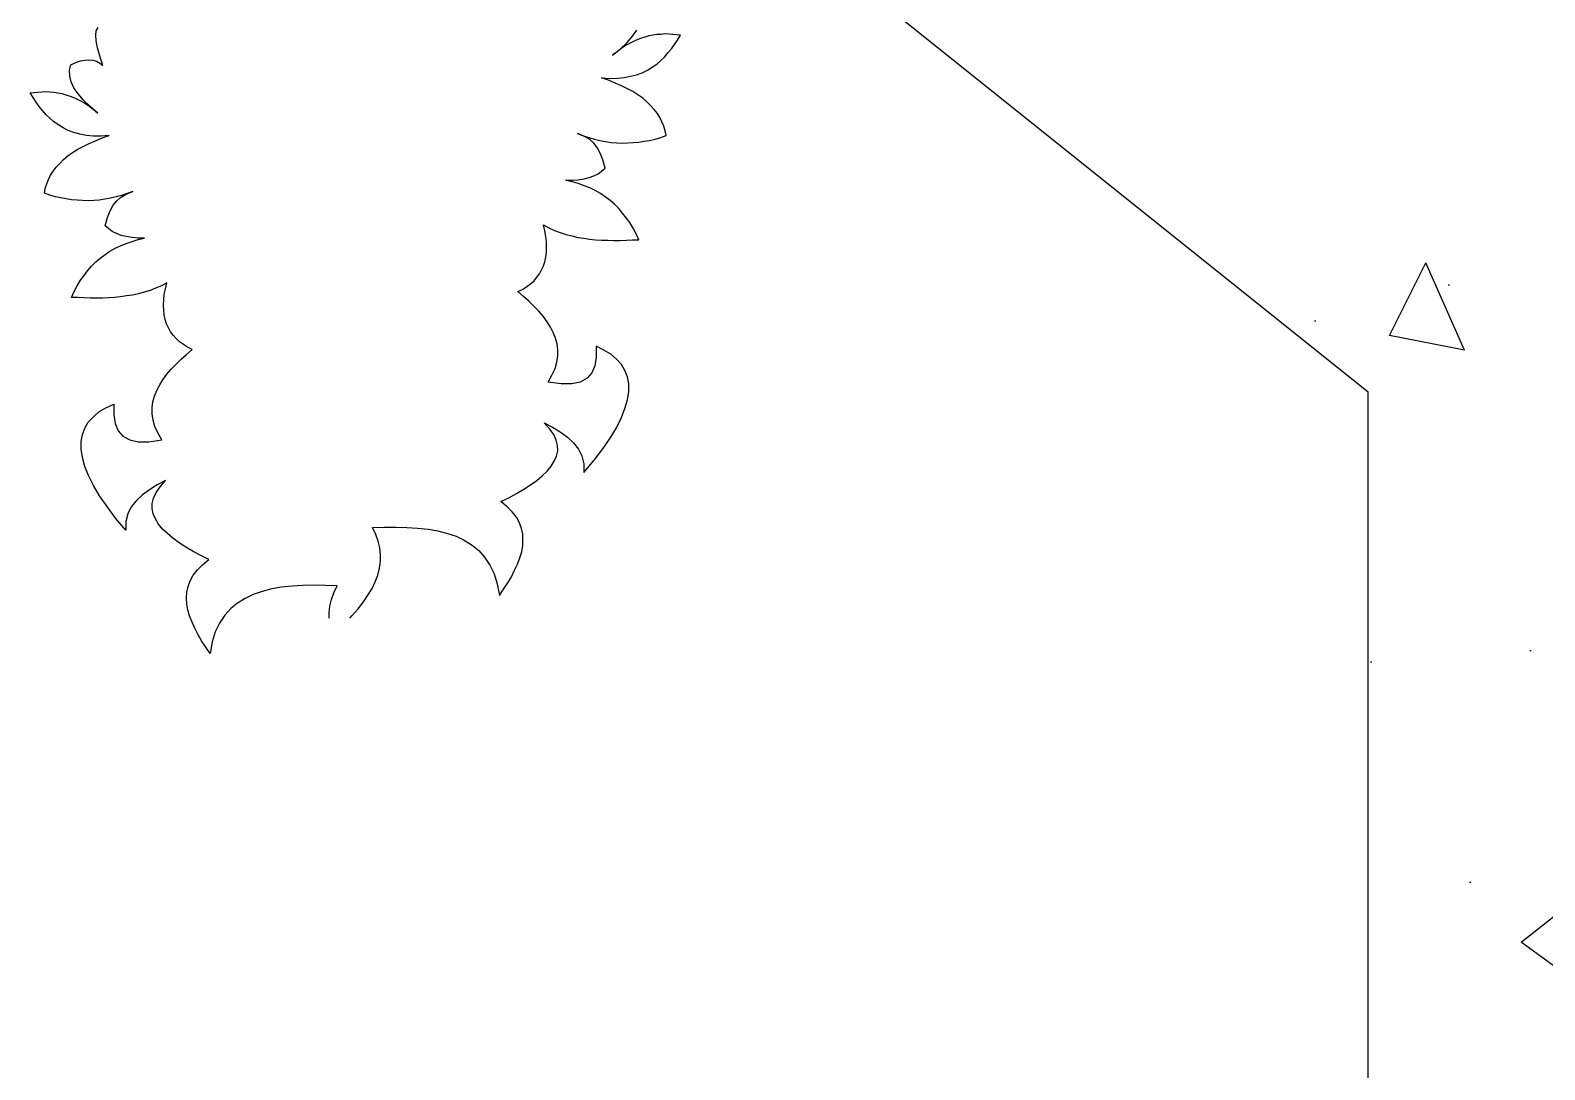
# Model space of a CAD drawing. Extents: x -24232 to 27340, y -23039 to 23489.
# Drawn here: x -11637 to -11043, y -8862 to -8454 of the extents above; entities that cross this region are included whole.
import ezdxf

# ---------------------------------------------------------------- set-up
doc = ezdxf.new("R2010")
doc.units = 0
doc.header["$LTSCALE"] = 10
for name, color, linetype in [('0-HATCH', 8, 'CONTINUOUS'), ('1', 1, 'CONTINUOUS'), ('4', 4, 'CONTINUOUS')]:
    doc.layers.add(name, color=color, linetype=linetype)

msp = doc.modelspace()

# ---------------------------------------------------------------- hatches: boundary and pattern name
at = {"layer": '0-HATCH'}
h = msp.add_hatch(dxfattribs=at)
h.set_pattern_fill('AR-CONC', color=2, scale=50, angle=45, style=0)
h.set_pattern_definition([(85, (19795.67, 8234.12), (-275.776, 231.4035), [37.5, -412.5]), (140, (19795.67, 8234.1), (314.996, 216.884), [30, -330]), (34.5486, (19772.7, 8253.4), (39.2197, 448.2876), [31.87, -350.571]), (88.8158, (19866.4, 8304.83), (-435.8465, 318.807), [56.25, -618.75]), (38.3644, (19830.06, 8331.4), (13.9495, 674.856), [47.805, -525.8565]), (143.8158, (19866.4, 8304.83), (13.95, 674.856), [45, -495]), (114, (19813.35, 8322.5), (-353.3858, 68.6912), [37.5, -412.5]), (169, (19813.35, 8322.5), (170.3543, 342.4042), [30, -330]), (63.5486, (19783.9, 8328.23), (-183.0318, 411.0953), [31.87, -350.571]), (97.5, (19795.67, 8234.12), (113.3966, 121.9949), [0, -326, 0, -335, 0, -331.25]), (127.5, (19795.67, 8234.12), (46.4365, 232.4547), [0, -191, 0, -318.5, 0, -126.25]), (167.5, (19874.51, 8155.27), (-196.7091, 180.7604), [0, -125, 0, -390, 0, -517.5]), (177.5, (19909.87, 8119.92), (-170.795, 241.5799), [0, -162.5, 0, -259, 0, -367.5])])
h.paths.add_polyline_path([(-10612.21, -9596.16), (-11112.21, -9596.16), (-11112.21, -8596.16), (-11362.21, -8396.16), (-11362.21, -8346.16), (-10912.21, -8346.16), (-10912.21, -8846.16), (-10612.21, -8846.16), (-10612.21, -8346.16), (-10612.21, -8080.77), (-10610.98, -8081.69), (-10608.61, -8083.69), (-10609.4, -8082.12), (-10609.86, -8081.14), (-10611.11, -8077.48), (-10611.5, -8075.95), (-10611.88, -8074.29), (-10612.12, -8072.64), (-10612.21, -8071.37), (-10612.21, -8046.16), (-10362.21, -8046.16), (-10362.21, -9096.16), (-10612.21, -9096.16)])

# ---------------------------------------------------------------- linework, layer by layer
at = {"layer": '1'}
for points in [[(-11520.01, -8685.08), (-11520.02, -8683.05), (-11519.75, -8680.37), (-11519.08, -8677.73), (-11518.14, -8675.11), (-11516.78, -8672.4), (-11516.78, -8672.4), (-11521.37, -8672.22), (-11525.84, -8672.17), (-11530.31, -8672.27), (-11534.54, -8672.52), (-11538.64, -8672.92), (-11542.5, -8673.61), (-11546.26, -8674.59), (-11549.76, -8675.73), (-11552.9, -8677.31), (-11555.93, -8679.17), (-11558.58, -8681.34), (-11560.88, -8683.96), (-11562.94, -8687), (-11564.65, -8690.49), (-11565.86, -8694.43), (-11566.72, -8698.95), (-11566.72, -8698.95), (-11568.37, -8696.48), (-11570.01, -8694.01), (-11571.39, -8691.57), (-11572.63, -8689.01), (-11573.74, -8686.6), (-11574.72, -8684.19), (-11575.43, -8681.82), (-11575.87, -8679.47), (-11575.91, -8677.17), (-11575.81, -8674.87), (-11575.32, -8672.62), (-11574.55, -8670.4), (-11573.38, -8668.21), (-11571.68, -8666.08), (-11569.72, -8664.11), (-11567.21, -8662.06), (-11567.21, -8662.06), (-11570.31, -8660.53), (-11573.39, -8658.86), (-11576.21, -8657.23), (-11578.88, -8655.47), (-11581.28, -8653.74), (-11583.39, -8651.9), (-11585.38, -8650.08), (-11586.94, -8648.16), (-11588.1, -8646.15), (-11588.98, -8644.16), (-11589.45, -8642.08), (-11589.38, -8640.06), (-11588.9, -8637.94), (-11587.87, -8635.74), (-11586.28, -8633.46), (-11584.15, -8631.1), (-11584.15, -8631.1), (-11587.43, -8632.8), (-11590.47, -8634.67), (-11593.24, -8636.69), (-11595.63, -8638.89), (-11597.64, -8641.4), (-11599, -8644.1), (-11599.71, -8647.15), (-11599.78, -8650.53), (-11599.78, -8650.53), (-11603.77, -8645.79), (-11607.11, -8641.26), (-11610.07, -8637.03), (-11612.51, -8633), (-11614.41, -8629.01), (-11615.82, -8625.48), (-11616.82, -8622), (-11617.3, -8618.7), (-11617.28, -8615.72), (-11616.73, -8612.93), (-11615.8, -8610.45), (-11614.48, -8608.15), (-11612.51, -8606.04), (-11610.29, -8604.1), (-11607.55, -8602.48), (-11604.42, -8601.03), (-11604.42, -8601.03), (-11604.44, -8605.23), (-11603.97, -8608.66), (-11602.77, -8611.49), (-11600.94, -8613.57), (-11598.25, -8615.06), (-11594.94, -8615.8), (-11590.74, -8615.81), (-11585.66, -8615.1), (-11585.66, -8615.1), (-11587.14, -8612.38), (-11588.38, -8609.82), (-11589.07, -8607.31), (-11589.37, -8604.85), (-11589.39, -8602.4), (-11589.16, -8600.13), (-11588.53, -8597.89), (-11587.63, -8595.67), (-11586.47, -8593.49), (-11585.18, -8591.45), (-11583.61, -8589.31), (-11581.92, -8587.31), (-11579.96, -8585.34), (-11578, -8583.37), (-11575.92, -8581.55), (-11573.69, -8579.6), (-11573.69, -8579.6), (-11575.5, -8578.74), (-11577.15, -8577.63), (-11578.67, -8576.53), (-11580.04, -8575.31), (-11581.12, -8573.98), (-11582.21, -8572.65), (-11583, -8571.08), (-11583.79, -8569.51), (-11584.3, -8567.84), (-11584.66, -8566.04), (-11584.87, -8564.12), (-11584.95, -8562.22), (-11584.87, -8560.06), (-11584.65, -8557.91), (-11584.17, -8555.8), (-11583.66, -8553.41), (-11583.66, -8553.41), (-11585.81, -8554.55), (-11588.07, -8555.54), (-11590.19, -8556.41), (-11592.57, -8557.12), (-11594.79, -8557.71), (-11597.15, -8558.28), (-11599.49, -8558.59), (-11601.82, -8558.9), (-11604.15, -8559.21), (-11606.47, -8559.38), (-11608.91, -8559.41), (-11611.35, -8559.43), (-11613.79, -8559.46), (-11616.22, -8559.35), (-11618.65, -8559.24), (-11621.08, -8559.13), (-11621.08, -8559.13), (-11620.03, -8556.8), (-11618.86, -8554.61), (-11617.56, -8552.44), (-11616.15, -8550.55), (-11614.74, -8548.66), (-11613.21, -8546.92), (-11611.55, -8545.19), (-11609.78, -8543.74), (-11607.87, -8542.31), (-11605.98, -8541.01), (-11603.97, -8539.86), (-11601.84, -8538.85), (-11599.58, -8538), (-11597.33, -8537.14), (-11594.96, -8536.43), (-11592.46, -8535.87), (-11592.46, -8535.87), (-11595.04, -8535.88), (-11597.32, -8535.65), (-11599.58, -8535.29), (-11601.57, -8534.82), (-11603.39, -8534.09), (-11605.07, -8533.25), (-11606.46, -8532.29), (-11607.83, -8531.07), (-11607.83, -8531.07), (-11606.96, -8527.77), (-11605.88, -8525.17), (-11604.71, -8522.99), (-11603.32, -8521.23), (-11601.83, -8519.89), (-11600.25, -8518.97), (-11598.68, -8518.18), (-11596.99, -8517.53), (-11596.99, -8517.53), (-11599.24, -8518.39), (-11601.48, -8519.11), (-11603.57, -8519.72), (-11605.79, -8520.17), (-11608, -8520.63), (-11610.2, -8520.95), (-11612.38, -8521.13), (-11614.56, -8521.19), (-11616.71, -8521.11), (-11618.87, -8521.02), (-11621.02, -8520.81), (-11623.15, -8520.46), (-11625.28, -8520.11), (-11627.4, -8519.63), (-11629.64, -8519), (-11631.73, -8518.24), (-11631.73, -8518.24), (-11631.41, -8516.38), (-11630.82, -8514.54), (-11630.11, -8512.85), (-11629.26, -8511.18), (-11628.28, -8509.52), (-11627.05, -8508.01), (-11625.68, -8506.53), (-11624.18, -8505.05), (-11622.54, -8503.59), (-11620.65, -8502.29), (-11618.62, -8501), (-11616.48, -8499.87), (-11614.2, -8498.74), (-11611.65, -8497.64), (-11609.1, -8496.54), (-11606.3, -8495.61), (-11606.3, -8495.61), (-11609.57, -8495.82), (-11612.55, -8495.79), (-11615.23, -8495.52), (-11617.75, -8495), (-11620.12, -8494.35), (-11622.35, -8493.59), (-11624.41, -8492.57), (-11626.2, -8491.44), (-11627.97, -8490.18), (-11629.59, -8488.8), (-11631.08, -8487.43), (-11632.4, -8485.81), (-11633.73, -8484.18), (-11634.91, -8482.44), (-11636.09, -8480.7), (-11637.25, -8478.82), (-11637.25, -8478.82), (-11635.75, -8478.7), (-11634.25, -8478.58), (-11632.75, -8478.46), (-11631.11, -8478.35), (-11629.64, -8478.5), (-11628.01, -8478.53), (-11626.42, -8478.82), (-11624.82, -8479.12), (-11623.24, -8479.55), (-11621.54, -8480.12), (-11619.85, -8480.84), (-11618.04, -8481.7), (-11616.24, -8482.69), (-11614.46, -8483.82), (-11612.57, -8485.22), (-11610.69, -8486.77), (-11610.69, -8486.77), (-11613.82, -8484.15), (-11616.42, -8481.72), (-11618.47, -8479.21), (-11620.13, -8476.88), (-11621.24, -8474.47), (-11621.7, -8472.25), (-11621.87, -8469.93), (-11621.39, -8467.82), (-11621.39, -8467.82), (-11619.4, -8466.93), (-11617.58, -8466.3), (-11615.78, -8465.94), (-11614.14, -8465.83), (-11612.67, -8465.98), (-11611.22, -8466.4), (-11609.95, -8467.2), (-11608.82, -8468.13), (-11608.82, -8468.13), (-11609.93, -8464.36), (-11610.83, -8461.16), (-11611.37, -8458.39), (-11611.55, -8456.21), (-11611.38, -8454.46), (-11610.57, -8453.19)], [(-11511.86, -8685.1), (-11510.88, -8684.02), (-11508.56, -8681.36), (-11506.52, -8678.72), (-11504.75, -8676.11), (-11503.12, -8673.38), (-11501.88, -8670.82), (-11500.92, -8668.15), (-11500.24, -8665.51), (-11499.83, -8662.76), (-11499.81, -8660.19), (-11500.07, -8657.51), (-11500.74, -8654.86), (-11501.67, -8652.25), (-11503.02, -8649.54), (-11503.02, -8649.54), (-11498.44, -8649.36), (-11493.97, -8649.32), (-11489.49, -8649.43), (-11485.27, -8649.69), (-11481.17, -8650.1), (-11477.31, -8650.8), (-11473.55, -8651.79), (-11470.06, -8652.93), (-11466.92, -8654.52), (-11463.89, -8656.39), (-11461.24, -8658.57), (-11458.95, -8661.19), (-11456.89, -8664.23), (-11455.2, -8667.72), (-11454, -8671.67), (-11453.15, -8676.19), (-11453.15, -8676.19), (-11451.49, -8673.72), (-11449.84, -8671.26), (-11448.46, -8668.82), (-11447.22, -8666.26), (-11446.1, -8663.85), (-11445.12, -8661.45), (-11444.4, -8659.08), (-11443.95, -8656.73), (-11443.91, -8654.43), (-11444, -8652.13), (-11444.49, -8649.88), (-11445.25, -8647.65), (-11446.42, -8645.47), (-11448.11, -8643.33), (-11450.07, -8641.36), (-11452.57, -8639.3), (-11452.57, -8639.3), (-11449.47, -8637.78), (-11446.39, -8636.12), (-11443.57, -8634.49), (-11440.9, -8632.74), (-11438.49, -8631.01), (-11436.37, -8629.18), (-11434.38, -8627.36), (-11432.81, -8625.44), (-11431.65, -8623.43), (-11430.76, -8621.45), (-11430.29, -8619.37), (-11430.36, -8617.35), (-11430.83, -8615.23), (-11431.86, -8613.03), (-11433.44, -8610.74), (-11435.57, -8608.38), (-11435.57, -8608.38), (-11432.29, -8610.09), (-11429.26, -8611.96), (-11426.49, -8613.99), (-11424.1, -8616.19), (-11422.1, -8618.7), (-11420.75, -8621.41), (-11420.04, -8624.46), (-11419.98, -8627.84), (-11419.98, -8627.84), (-11415.98, -8623.11), (-11412.63, -8618.59), (-11409.66, -8614.37), (-11407.21, -8610.33), (-11405.3, -8606.36), (-11403.89, -8602.83), (-11402.87, -8599.35), (-11402.39, -8596.05), (-11402.41, -8593.07), (-11402.95, -8590.28), (-11403.87, -8587.8), (-11405.18, -8585.49), (-11407.15, -8583.38), (-11409.37, -8581.43), (-11412.11, -8579.81), (-11415.23, -8578.35), (-11415.23, -8578.35), (-11415.22, -8582.55), (-11415.7, -8585.98), (-11416.91, -8588.81), (-11418.74, -8590.88), (-11421.43, -8592.37), (-11424.75, -8593.1), (-11428.94, -8593.11), (-11434.03, -8592.39), (-11434.03, -8592.39), (-11432.53, -8589.67), (-11431.29, -8587.11), (-11430.59, -8584.6), (-11430.29, -8582.13), (-11430.26, -8579.69), (-11430.49, -8577.41), (-11431.11, -8575.17), (-11432.01, -8572.96), (-11433.17, -8570.77), (-11434.45, -8568.73), (-11436.02, -8566.58), (-11437.7, -8564.58), (-11439.66, -8562.61), (-11441.61, -8560.63), (-11443.69, -8558.81), (-11445.91, -8556.86), (-11445.91, -8556.86), (-11444.1, -8556), (-11442.45, -8554.89), (-11440.93, -8553.79), (-11439.56, -8552.58), (-11438.47, -8551.25), (-11437.38, -8549.93), (-11436.59, -8548.36), (-11435.79, -8546.79), (-11435.28, -8545.12), (-11434.92, -8543.32), (-11434.7, -8541.4), (-11434.62, -8539.5), (-11434.69, -8537.34), (-11434.9, -8535.19), (-11435.38, -8533.07), (-11435.89, -8530.69), (-11435.89, -8530.69), (-11433.74, -8531.83), (-11431.48, -8532.83), (-11429.36, -8533.7), (-11426.99, -8534.42), (-11424.76, -8535.01), (-11422.41, -8535.59), (-11420.07, -8535.9), (-11417.74, -8536.22), (-11415.41, -8536.53), (-11413.09, -8536.71), (-11410.65, -8536.74), (-11408.21, -8536.77), (-11405.77, -8536.8), (-11403.34, -8536.7), (-11400.91, -8536.59), (-11398.49, -8536.49), (-11398.49, -8536.49), (-11399.53, -8534.16), (-11400.69, -8531.97), (-11401.99, -8529.79), (-11403.39, -8527.9), (-11404.8, -8526.01), (-11406.32, -8524.26), (-11407.98, -8522.53), (-11409.75, -8521.08), (-11411.65, -8519.64), (-11413.54, -8518.34), (-11415.55, -8517.18), (-11417.68, -8516.17), (-11419.93, -8515.31), (-11422.18, -8514.44), (-11424.55, -8513.73), (-11427.05, -8513.16), (-11427.05, -8513.16), (-11424.47, -8513.18), (-11422.19, -8512.96), (-11419.92, -8512.6), (-11417.94, -8512.13), (-11416.11, -8511.41), (-11414.44, -8510.57), (-11413.04, -8509.62), (-11411.67, -8508.4), (-11411.67, -8508.4), (-11412.54, -8505.1), (-11413.6, -8502.5), (-11414.77, -8500.31), (-11416.16, -8498.55), (-11417.64, -8497.21), (-11419.23, -8496.28), (-11420.79, -8495.49), (-11422.48, -8494.84), (-11422.48, -8494.84), (-11420.23, -8495.7), (-11417.99, -8496.43), (-11415.9, -8497.04), (-11413.69, -8497.5), (-11411.48, -8497.96), (-11409.28, -8498.28), (-11407.09, -8498.47), (-11404.92, -8498.53), (-11402.76, -8498.46), (-11400.6, -8498.38), (-11398.46, -8498.17), (-11396.32, -8497.82), (-11394.19, -8497.48), (-11392.07, -8497), (-11389.83, -8496.37), (-11387.74, -8495.63), (-11387.74, -8495.63), (-11388.06, -8493.76), (-11388.64, -8491.92), (-11389.35, -8490.23), (-11390.19, -8488.55), (-11391.17, -8486.89), (-11392.4, -8485.39), (-11393.77, -8483.9), (-11395.26, -8482.42), (-11396.9, -8480.95), (-11398.79, -8479.65), (-11400.81, -8478.36), (-11402.95, -8477.21), (-11405.23, -8476.08), (-11407.78, -8474.98), (-11410.32, -8473.88), (-11413.12, -8472.93), (-11413.12, -8472.93), (-11409.85, -8473.15), (-11406.87, -8473.13), (-11404.19, -8472.87), (-11401.67, -8472.35), (-11399.3, -8471.71), (-11397.07, -8470.95), (-11395, -8469.93), (-11393.22, -8468.81), (-11391.44, -8467.55), (-11389.82, -8466.17), (-11388.33, -8464.81), (-11387, -8463.19), (-11385.67, -8461.57), (-11384.48, -8459.83), (-11383.3, -8458.09), (-11382.13, -8456.21), (-11382.13, -8456.21), (-11383.63, -8456.09), (-11385.13, -8455.97), (-11386.64, -8455.84), (-11388.27, -8455.73), (-11389.75, -8455.88), (-11391.37, -8455.9), (-11392.97, -8456.19), (-11394.56, -8456.48), (-11396.15, -8456.91), (-11397.85, -8457.48), (-11399.54, -8458.19), (-11401.35, -8459.05), (-11403.15, -8460.04), (-11404.94, -8461.16), (-11406.83, -8462.56), (-11408.71, -8464.1), (-11408.71, -8464.1), (-11405.58, -8461.49), (-11402.97, -8459.07), (-11400.92, -8456.57), (-11399.25, -8454.24)]]:
    msp.add_lwpolyline(points, dxfattribs=at)
at = {"layer": '4', "color": 5}
for p in [(-11362.21, -8396.16), (-11112.21, -9596.16)]:
    msp.add_line(p, (-11112.21, -8596.16), dxfattribs=at)

doc.saveas('drawing.dxf')
